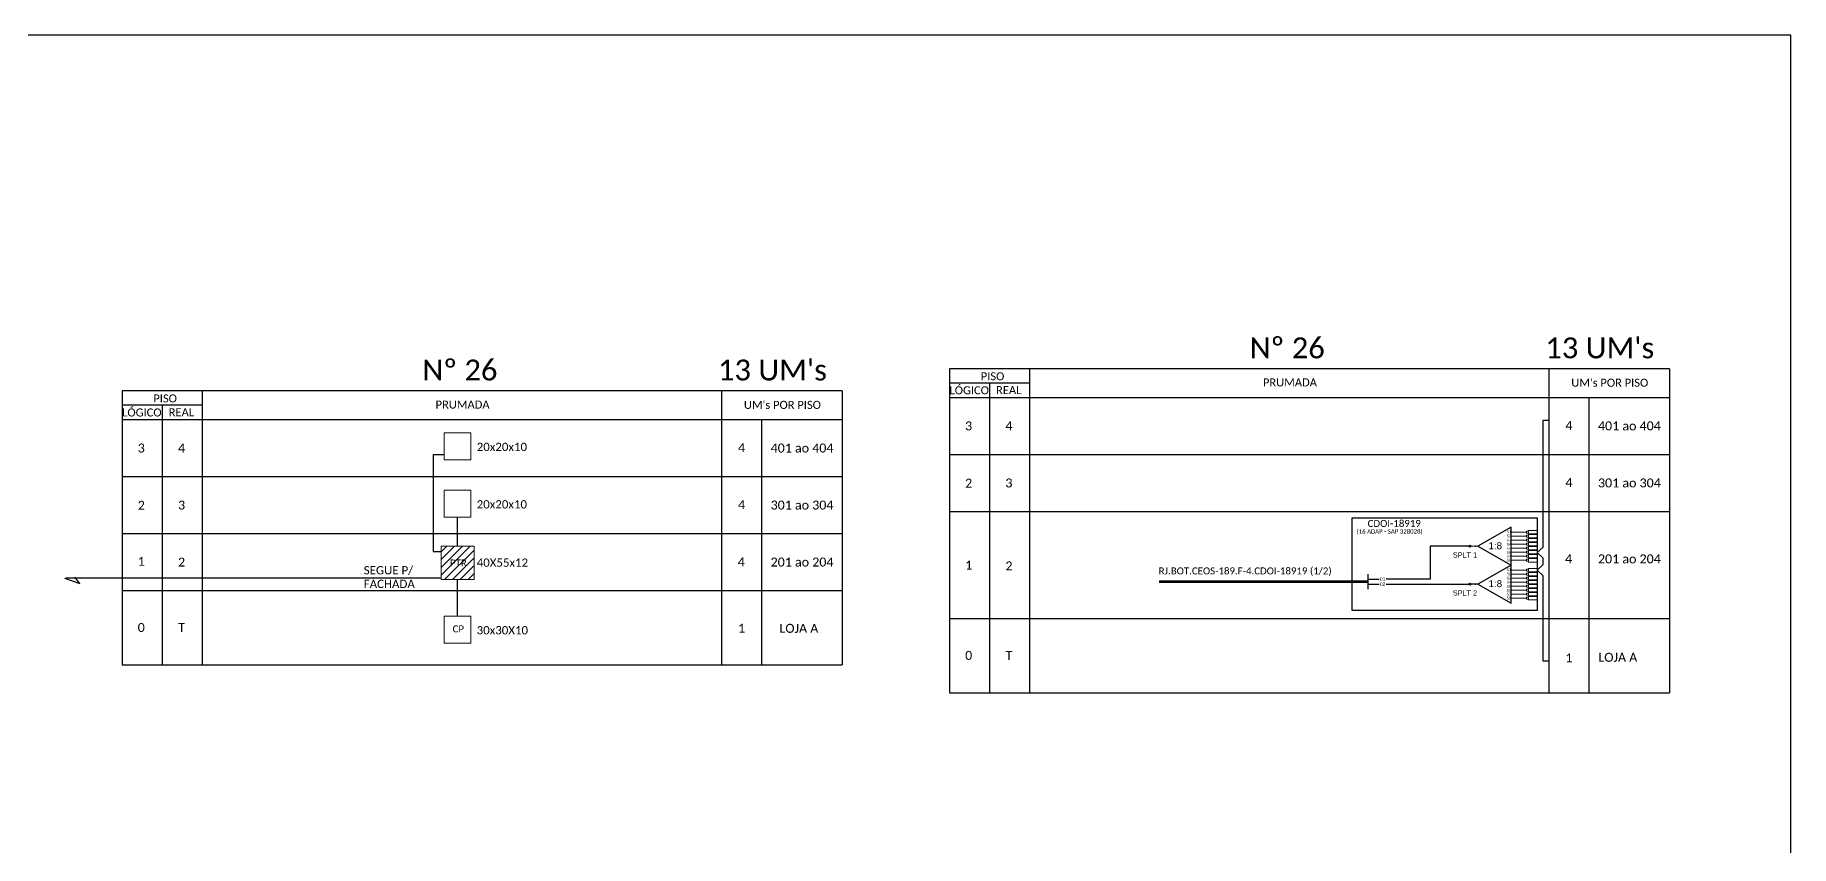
# Model space of a CAD drawing. Header units: metres. Extents: x -1286 to -445, y -500 to 94.
# Drawn here: x -950 to -445, y -139 to 94 of the extents above; entities that cross this region are included whole.
import ezdxf
from ezdxf.enums import TextEntityAlignment as Align

# ---------------------------------------------------------------- set-up
doc = ezdxf.new("R2010")
doc.units = ezdxf.units.M
doc.styles.add('ARIAL', font='arial.ttf')
doc.styles.add('WMF-Calibri0', font='calibri.ttf')

# ---------------------------------------------------------------- blocks, each defined once
blk = doc.blocks.new('SPLT_1-8_SC-APC')
at = {"color": 1}
blk.add_lwpolyline([(-7.37, -2.1), (-17.04, -7.55), (-7.37, -13), (-7.37, -2.1)], dxfattribs=at)
at = {"color": 3, "lineweight": 0}
for points in [[(-2.99, -3.51), (-7.37, -3.51)], [(-7.37, -4.66), (-2.99, -4.66)], [(-2.41, -3.02), (-2.41, -4)], [(-2.41, -3.02), (0, -3.02)], [(-2.41, -4), (0, -4)], [(-2.41, -4.17), (-2.41, -5.16)], [(-2.41, -4.17), (0, -4.17)], [(-7.37, -5.82), (-2.99, -5.82)], [(-7.37, -6.97), (-2.99, -6.97)], [(-7.37, -8.12), (-2.99, -8.12)], [(-7.37, -9.28), (-2.99, -9.28)], [(-2.41, -5.16), (0, -5.16)], [(-2.41, -5.32), (-2.41, -6.31)], [(-2.41, -5.32), (0, -5.32)], [(-2.41, -6.31), (0, -6.31)], [(-2.41, -6.48), (-2.41, -7.46)], [(-2.41, -6.48), (0, -6.48)], [(-2.41, -7.46), (0, -7.46)], [(-2.41, -7.63), (-2.41, -8.62)], [(-2.41, -7.63), (0, -7.63)], [(-2.41, -8.62), (0, -8.62)], [(-2.41, -8.78), (-2.41, -9.77)], [(-2.41, -8.78), (0, -8.78)], [(-2.41, -9.77), (0, -9.77)], [(-2.41, -9.94), (-2.41, -10.92)], [(-2.41, -9.94), (0, -9.94)], [(-7.37, -10.43), (-2.99, -10.43)], [(-7.37, -11.58), (-2.99, -11.58)], [(-2.41, -10.92), (0, -10.92)], [(-2.41, -11.09), (-2.41, -12.08)], [(-2.41, -11.09), (0, -11.09)], [(-2.41, -12.08), (0, -12.08)]]:
    blk.add_lwpolyline(points, dxfattribs=at)
for points in [[(-2.99, -3.22), (-2.41, -3.22), (-2.41, -3.8), (-2.99, -3.8)], [(-2.99, -4.38), (-2.41, -4.38), (-2.41, -4.95), (-2.99, -4.95)], [(-2.99, -5.53), (-2.41, -5.53), (-2.41, -6.1), (-2.99, -6.1)], [(-2.99, -6.68), (-2.41, -6.68), (-2.41, -7.26), (-2.99, -7.26)], [(-2.99, -7.84), (-2.41, -7.84), (-2.41, -8.41), (-2.99, -8.41)], [(-2.99, -8.99), (-2.41, -8.99), (-2.41, -9.56), (-2.99, -9.56)], [(-2.99, -10.14), (-2.41, -10.14), (-2.41, -10.72), (-2.99, -10.72)], [(-2.99, -11.3), (-2.41, -11.3), (-2.41, -11.87), (-2.99, -11.87)]]:
    blk.add_lwpolyline(points, close=True, dxfattribs=at)
at = {"color": 1, "lineweight": 0}
blk.add_lwpolyline([(-17.04, -7.55), (-19.26, -7.55)], dxfattribs=at)
at = {"color": 1, "style": 'ARIAL'}
for s, height, p in [('S1', 0.75, (-8.74, -3.78)), ('S2', 0.75, (-8.74, -4.97)), ('1:8', 2, (-13.91, -8.4)), ('S3', 0.75, (-8.74, -6.18)), ('S4', 0.75, (-8.74, -7.36)), ('S5', 0.75, (-8.74, -8.57)), ('S6', 0.75, (-8.74, -9.69)), ('S7', 0.75, (-8.74, -10.78)), ('S8', 0.75, (-8.74, -11.9))]:
    blk.add_text(s, height=height, dxfattribs=at).set_placement(p)
blk = doc.blocks.new('SPLITTER_')
blk.add_point((0, 0))
at = {"style": 'ARIAL', "flags": 4}
blk.add_attdef('SPLT', (0, -3.26), '', height=1.5, dxfattribs=at)

msp = doc.modelspace()

# ---------------------------------------------------------------- hatches: boundary and pattern name
h = msp.add_hatch()
h.set_pattern_fill('LINE', color=1, scale=0.5, angle=45)
h.set_pattern_definition([(45, (61.8994, -50.6258), (-1.122532, 1.122532), [])])
h.paths.add_polyline_path([(-823.45, -62.14), (-823.45, -52.53), (-832.93, -52.53), (-832.93, -62.14)])
h.paths.add_polyline_path([(-830.88, -58.89), (-825.01, -58.89), (-825.01, -55.89), (-830.88, -55.89)], flags=24)
h = msp.add_hatch(color=3)
h.dxf.hatch_style = 1
edge = h.paths.add_edge_path()
edge.add_arc((-537.32, -52.57), 0.256, 0, 360)
h = msp.add_hatch(color=3)
h.dxf.hatch_style = 1
edge = h.paths.add_edge_path()
edge.add_arc((-537.32, -63.47), 0.256, 0, 360)

# ---------------------------------------------------------------- linework, layer by layer
msp.add_lwpolyline([(-1286.07, -499.81), (-445.07, -499.81), (-445.07, 94.19), (-1286.07, 94.19)], close=True)
for points in [[(-686.88, -1.61), (-686.88, -94.67)], [(-663.73, -94.67), (-663.73, -1.61)], [(-514.62, -1.61), (-514.62, -94.67)], [(-479.9, -1.61), (-479.9, -94.67)], [(-924.62, -7.97), (-924.62, -86.66)], [(-901.47, -86.66), (-901.47, -7.97)], [(-752.36, -7.97), (-752.36, -86.66)], [(-717.65, -7.97), (-717.65, -86.66)], [(-675.3, -5.73), (-675.3, -94.67)], [(-503.05, -94.67), (-503.05, -9.84)], [(-913.05, -12.09), (-913.05, -86.66)], [(-740.79, -86.66), (-740.79, -16.2)], [(-686.88, -26.21), (-479.9, -26.21)], [(-924.62, -32.57), (-717.65, -32.57)], [(-686.88, -42.58), (-479.9, -42.58)], [(-924.62, -48.94), (-717.65, -48.94)], [(-924.62, -65.31), (-717.65, -65.31)], [(-686.88, -73.32), (-479.9, -73.32)], [(-924.62, -86.66), (-717.65, -86.66)], [(-686.88, -94.67), (-479.9, -94.67)]]:
    msp.add_lwpolyline(points)
at = {"color": 0}
for points in [[(-479.9, -1.61), (-686.88, -1.61)], [(-717.65, -7.97), (-924.62, -7.97)], [(-663.73, -5.73), (-686.88, -5.73)], [(-686.88, -9.84), (-479.9, -9.84)], [(-901.47, -12.09), (-924.62, -12.09)], [(-924.62, -16.2), (-717.65, -16.2)]]:
    msp.add_lwpolyline(points, dxfattribs=at)
at = {"lineweight": 0}
for points in [[(-824.34, -19.98), (-832, -19.98), (-832, -27.74), (-824.34, -27.74)], [(-824.35, -36.48), (-832.01, -36.48), (-832.01, -44.24), (-824.35, -44.24)], [(-824.38, -72.64), (-832.04, -72.64), (-832.04, -80.41), (-824.38, -80.41)]]:
    msp.add_lwpolyline(points, close=True, dxfattribs=at)
at = {"color": 3}
for points in [[(-514.74, -16.43), (-516.39, -16.43), (-516.39, -52.92), (-517.96, -54.42), (-516.39, -55.93), (-516.39, -57.93), (-517.96, -59.44), (-516.39, -60.94), (-516.39, -85.47), (-514.74, -85.47)], [(-832, -26.35), (-835.2, -26.35), (-835.2, -54.1), (-832.93, -54.1)], [(-828.19, -52.53), (-828.18, -44.24)], [(-537.29, -52.57), (-548.7, -52.57), (-548.7, -62.02), (-561.39, -62.02)], [(-828.21, -72.64), (-828.2, -62.14)], [(-566.54, -62.03), (-563.38, -62.03)]]:
    msp.add_lwpolyline(points, dxfattribs=at)
at = {"color": 1}
msp.add_lwpolyline([(-571.09, -44.44), (-517.96, -44.44), (-517.96, -71.05), (-571.09, -71.05)], close=True, dxfattribs=at)
at = {"color": 1, "lineweight": 0}
msp.add_lwpolyline([(-823.45, -52.53), (-832.93, -52.53), (-832.93, -62.14), (-823.45, -62.14)], close=True, dxfattribs=at)
at = {"color": 4}
msp.add_lwpolyline([(-516.39, -52.92), (-517.96, -54.42), (-516.39, -55.93)], dxfattribs=at)
at = {"color": 1}
for points in [[(-941.18, -61.7), (-936.76, -63.3)], [(-832.86, -61.7), (-832.86, -61.7), (-940.8, -61.7)], [(-936.76, -63.3), (-938.17, -61.47)], [(-566.54, -64.94), (-566.54, -60.56)], [(-535.07, -63.47), (-537.29, -63.47)]]:
    msp.add_lwpolyline(points, dxfattribs=at)
msp.add_lwpolyline([(-626.67, -62.78, 0.8, 0.8, 0), (-566.54, -62.75, 0.8, 0.8, 0)], format="xyseb", dxfattribs=at)
at = {"color": 2}
for points in [[(-566.54, -63.47), (-563.38, -63.47)], [(-561.38, -63.47), (-537.29, -63.47)]]:
    msp.add_lwpolyline(points, dxfattribs=at)
at = {"color": 3}
for centre in [(-537.32, -52.57), (-537.32, -63.47)]:
    msp.add_circle(centre, 0.256, dxfattribs=at)

# ---------------------------------------------------------------- block references
for p in [(-518.03, -45.03), (-518.03, -55.92)]:
    msp.add_blockref('SPLT_1-8_SC-APC', p, dxfattribs=at)
ref = msp.add_blockref('SPLITTER_', (-535.68, -52.57), dxfattribs=dict(xscale=-1))
ref.add_attrib('SPLT', 'SPLT 1', (-542.21, -55.83), dxfattribs={"height": 1.5, "style": 'ARIAL'})
ref = msp.add_blockref('SPLITTER_', (-535.68, -63.47), dxfattribs=dict(xscale=-1))
ref.add_attrib('SPLT', 'SPLT 2', (-542.21, -66.73), dxfattribs={"height": 1.5, "style": 'ARIAL'})

# ---------------------------------------------------------------- texts
at = {"color": 0, "style": 'WMF-Calibri0'}
for s, p in [('Nº 26', (-589.79, 4.39)), ("13 UM's", (-499.98, 4.39)), ('Nº 26', (-827.53, -1.97)), ("13 UM's", (-737.72, -1.97))]:
    msp.add_text(s, height=6, dxfattribs=at).set_placement(p, align=Align.MIDDLE_CENTER)
for s, p in [('     PISO', (-681.91, -4.92)), ('PRUMADA', (-596.77, -6.68)), ("UM's POR PISO", (-508.17, -6.77)), ('     PISO', (-919.66, -11.28)), ('  LÓGICO', (-688.46, -8.94)), ('    REAL', (-676.7, -8.89)), ('  LÓGICO', (-926.2, -15.31)), ('    REAL', (-914.44, -15.25)), ('PRUMADA', (-834.51, -13.05)), ("UM's POR PISO", (-745.91, -13.13))]:
    msp.add_text(s, height=2.3, dxfattribs=at).set_placement(p)
at = {"color": 7, "linetype": 'Continuous', "style": 'WMF-Calibri0'}
for s, p in [('401 ao 404', (-500.5, -19.3)), ('401 ao 404', (-738.24, -25.66)), ('301 ao 304', (-500.5, -35.68)), ('301 ao 304', (-738.24, -42.04)), ('201 ao 204', (-500.5, -57.49)), ('201 ao 204', (-738.24, -58.41)), ('LOJA A', (-735.7, -77.44)), ('LOJA A', (-500.38, -85.76))]:
    msp.add_text(s, height=2.575, dxfattribs=at).set_placement(p)
at = {"color": 7, "style": 'WMF-Calibri0'}
for s, height, p in [('20x20x10', 2.373, (-822.69, -25.23)), ('20x20x10', 2.373, (-822.7, -41.73)), ('SEGUE P/', 2.373, (-855.15, -60.66)), ('PTR', 2, (-830.38, -58.38)), ('40X55x12', 2.373, (-822.7, -58.47)), ('FACHADA', 2.373, (-855.15, -64.58)), ('CP', 2, (-829.62, -77.31)), ('30x30X10', 2.373, (-822.72, -77.89))]:
    msp.add_text(s, height=height, dxfattribs=at).set_placement(p)
at = {"color": 1, "style": 'WMF-Calibri0'}
for s, p in [('CDOI-18919', (-566.68, -47.03)), ('RJ.BOT.CEOS-189.F-4.CDOI-18919 (1/2)', (-626.72, -60.66))]:
    msp.add_text(s, height=2, dxfattribs=at).set_placement(p)
msp.add_text('(16 ADAP - SAP 328028)', height=1.25, dxfattribs=at).set_placement((-560.38, -48.95), align=Align.CENTER)
at = {"style": 'ARIAL'}
for s, p in [('01', (-562.38, -62.03)), ('02', (-562.38, -63.47))]:
    msp.add_text(s, height=1, dxfattribs=at).set_placement(p, align=Align.MIDDLE_CENTER)
at = {"color": 7, "linetype": 'Continuous', "style": 'WMF-Calibri0', "flags": 4}
for tag, p in [('3', (-681.33, -18.02)), ('4', (-669.76, -18.02)), ('4', (-508.84, -17.91)), ('3', (-919.08, -24.38)), ('4', (-907.5, -24.38)), ('4', (-746.58, -24.27)), ('2', (-681.33, -34.46)), ('3', (-669.76, -34.4)), ('4', (-508.84, -34.28)), ('2', (-919.08, -40.82)), ('3', (-907.5, -40.76)), ('4', (-746.58, -40.64)), ('4', (-508.94, -56.18)), ('1', (-919.08, -56.91)), ('2', (-907.5, -57.13)), ('4', (-746.68, -57.1)), ('1', (-681.33, -58)), ('2', (-669.76, -58.22)), ('0', (-919.08, -75.91)), ('T', (-907.5, -75.91)), ('1', (-746.58, -76.1)), ('0', (-681.33, -83.92)), ('T', (-669.76, -83.92)), ('1', (-508.84, -84.63))]:
    msp.add_attdef(tag, text='XX', height=2.575, dxfattribs=at).set_placement(p, align=Align.MIDDLE_CENTER)

doc.saveas('drawing.dxf')
